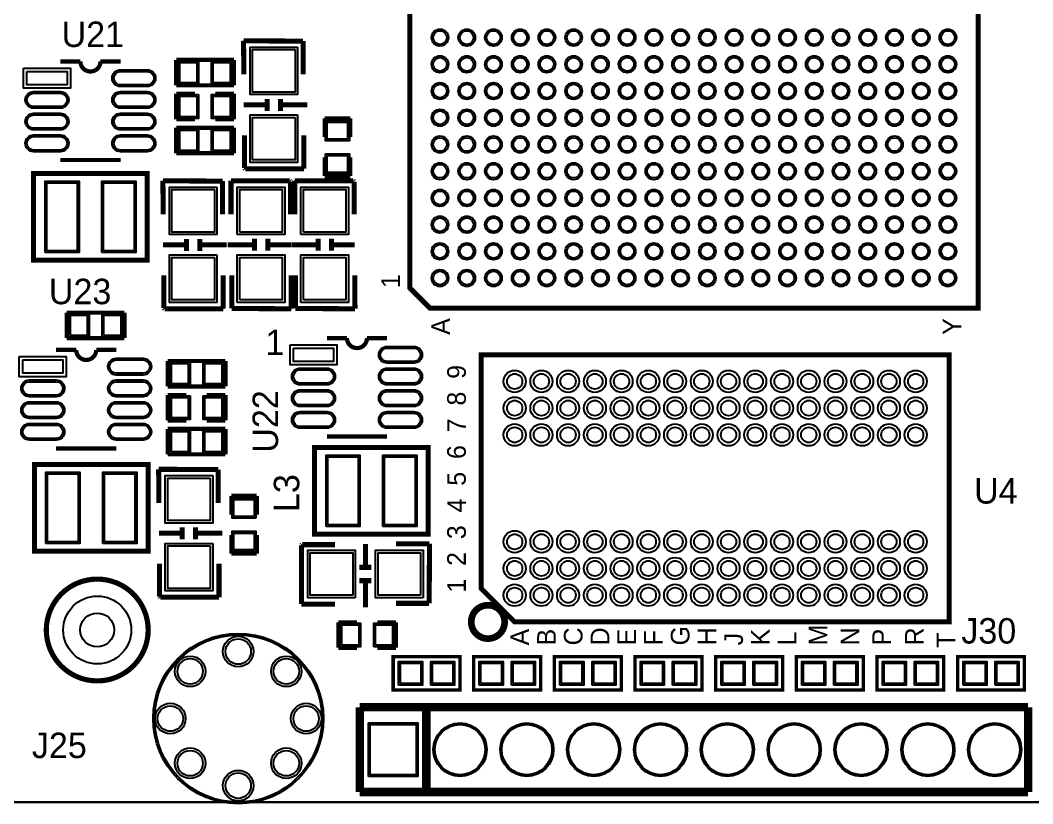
# Model space of a CAD drawing. Extents: x -2.2 to 93.5, y 0 to 50.
# Drawn here: x 17.18 to 47.48, y -0.05 to 23.41 of the extents above; entities that cross this region are included whole.
import ezdxf

# ---------------------------------------------------------------- set-up
doc = ezdxf.new("R2010")
doc.units = 0
for name, color, linetype in [('BG_OUTLINE', 5, 'CONTINUOUS'), ('BG_SILKSCREEN_TOP', 7, 'CONTINUOUS'), ('PG_SILKSCREEN_TOP', 7, 'CONTINUOUS'), ('PIN_SOLDERMASK_TOP', 12, 'CONTINUOUS'), ('PIN_TOP', 12, 'CONTINUOUS'), ('RD_SILKSCREEN_TOP', 7, 'CONTINUOUS')]:
    doc.layers.add(name, color=color, linetype=linetype)

msp = doc.modelspace()

# ---------------------------------------------------------------- linework, layer by layer
at = {"layer": 'BG_OUTLINE'}
msp.add_lwpolyline([(0, 47.4472), (0, 47.999396, -0.414214), (1.999996, 49.999392), (77.999844, 49.999392, -0.414214), (79.99984, 47.999396), (79.99984, 1.999996, -0.414214), (77.999844, 0), (1.999996, 0, -0.414214), (0, 1.999996)], format="xyb", dxfattribs=at)
msp.add_lwpolyline([(0, 47.4472), (2.538222, 47.4472), (2.538222, 46.9646), (2.538222, 46.9392), (2.843022, 46.9392), (2.843022, 44.5008), (2.538222, 44.5008), (2.538222, 43.9928), (2.512822, 43.9928), (0, 43.9928), (0, 1.999996, 0.414214), (1.999996, 0), (77.999844, 0, 0.414214), (79.99984, 1.999996), (79.99984, 47.999396, 0.414214), (77.999844, 49.999392), (1.999996, 49.999392, 0.414214), (0, 47.999396)], format="xyb", close=True, dxfattribs=at)
at = {"layer": 'PG_SILKSCREEN_TOP'}
for points, const_width in [([(45.83811, 14.787626), (45.83811, 31.787846), (28.83789, 31.787846), (28.83789, 15.387828), (29.438092, 14.787626), (45.83811, 14.787626)], 0.150114), ([(23.865078, 22.293834), (23.858982, 22.790658)], 0.1524), ([(23.858982, 22.790658), (25.643078, 22.780752)], 0.1524), ([(25.643078, 22.780752), (25.643078, 22.293834)], 0.1524), ([(18.978626, 22.172168), (18.378678, 22.172168)], 0.127), ([(23.5712, 22.220936), (21.844, 22.220936)], 0.127), ([(21.844, 22.220936), (21.844, 21.458936)], 0.127), ([(23.5712, 21.458936), (23.5712, 22.220936)], 0.127), ([(23.865078, 21.785834), (23.865078, 22.293834)], 0.1524), ([(25.643078, 22.293834), (25.643078, 21.785834)], 0.1524), ([(21.844, 21.458936), (23.5712, 21.458936)], 0.127), ([(22.4028, 21.204936), (21.844, 21.204936)], 0.127), ([(21.844, 21.204936), (21.844, 20.442936)], 0.127), ([(23.5712, 21.204936), (23.0124, 21.204936)], 0.127), ([(23.5712, 20.442936), (23.5712, 21.204936)], 0.127), ([(24.565102, 20.874736), (23.865078, 20.874736)], 0.1524), ([(24.565102, 20.690332), (24.565102, 21.048726)], 0.1524), ([(24.964898, 20.690332), (24.964898, 21.048726)], 0.1524), ([(25.764998, 20.874736), (24.964898, 20.874736)], 0.1524), ([(21.844, 20.442936), (22.4028, 20.442936)], 0.127), ([(23.0124, 20.442936), (23.5712, 20.442936)], 0.127), ([(26.289, 20.468336), (26.289, 19.909536)], 0.127), ([(27.051, 20.468336), (26.289, 20.468336)], 0.127), ([(27.051, 19.909536), (27.051, 20.468336)], 0.127), ([(21.844, 20.188936), (21.844, 19.426936)], 0.127), ([(23.5712, 20.188936), (21.844, 20.188936)], 0.127), ([(23.5712, 19.426936), (23.5712, 20.188936)], 0.127), ([(23.886922, 19.455638), (23.886922, 19.963638)], 0.1524), ([(25.664922, 19.963638), (25.664922, 19.455638)], 0.1524), ([(21.844, 19.426936), (23.5712, 19.426936)], 0.127), ([(23.886922, 18.980658), (23.886922, 19.455638)], 0.1524), ([(25.664922, 19.455638), (25.664922, 18.958814)], 0.1524), ([(18.378678, 19.221704), (20.178522, 19.221704)], 0.127), ([(26.289, 19.299936), (26.289, 18.741136)], 0.127), ([(27.051, 18.741136), (27.051, 19.299936)], 0.127), ([(17.578578, 16.221964), (20.978622, 16.221964), (20.978622, 18.821908), (17.578578, 18.821908), (17.578578, 16.221964)], 0.150114), ([(23.90902, 18.958814), (23.886922, 18.980658)], 0.1524), ([(23.90902, 18.958814), (23.886922, 18.980658)], 0.1524), ([(25.664922, 18.958814), (23.90902, 18.958814)], 0.1524), ([(26.289, 18.741136), (27.051, 18.741136)], 0.127), ([(21.452078, 18.102834), (21.445982, 18.599658)], 0.1524), ([(21.445982, 18.599658), (23.230078, 18.589752)], 0.1524), ([(23.230078, 18.589752), (23.230078, 18.102834)], 0.1524), ([(23.484078, 18.102834), (23.484078, 18.599658)], 0.1524), ([(23.484078, 18.599658), (25.23998, 18.599658)], 0.1524), ([(25.23998, 18.599658), (25.262078, 18.577814)], 0.1524), ([(25.23998, 18.599658), (25.262078, 18.577814)], 0.1524), ([(25.262078, 18.577814), (25.262078, 18.102834)], 0.1524), ([(25.389078, 18.102834), (25.389078, 18.599658)], 0.1524), ([(25.389078, 18.599658), (27.14498, 18.599658)], 0.1524), ([(27.14498, 18.599658), (27.167078, 18.577814)], 0.1524), ([(27.14498, 18.599658), (27.167078, 18.577814)], 0.1524), ([(27.167078, 18.577814), (27.167078, 18.102834)], 0.1524), ([(21.452078, 17.594834), (21.452078, 18.102834)], 0.1524), ([(23.230078, 18.102834), (23.230078, 17.594834)], 0.1524), ([(23.484078, 17.594834), (23.484078, 18.102834)], 0.1524), ([(25.262078, 18.102834), (25.262078, 17.594834)], 0.1524), ([(25.389078, 17.594834), (25.389078, 18.102834)], 0.1524), ([(27.167078, 18.102834), (27.167078, 17.594834)], 0.1524), ([(22.152102, 16.683736), (21.452078, 16.683736)], 0.1524), ([(22.152102, 16.499332), (22.152102, 16.857726)], 0.1524), ([(22.551898, 16.499332), (22.551898, 16.857726)], 0.1524), ([(23.351998, 16.683736), (22.551898, 16.683736)], 0.1524), ([(23.384002, 16.683736), (24.184102, 16.683736)], 0.1524), ([(24.184102, 16.86814), (24.184102, 16.509746)], 0.1524), ([(24.583898, 16.86814), (24.583898, 16.509746)], 0.1524), ([(24.583898, 16.683736), (25.283922, 16.683736)], 0.1524), ([(25.289002, 16.683736), (26.089102, 16.683736)], 0.1524), ([(26.089102, 16.86814), (26.089102, 16.509746)], 0.1524), ([(26.488898, 16.86814), (26.488898, 16.509746)], 0.1524), ([(26.488898, 16.683736), (27.188922, 16.683736)], 0.1524), ([(21.473922, 15.264638), (21.473922, 15.772638)], 0.1524), ([(23.251922, 15.772638), (23.251922, 15.264638)], 0.1524), ([(23.505922, 15.264638), (23.505922, 15.772638)], 0.1524), ([(25.283922, 15.772638), (25.283922, 15.264638)], 0.1524), ([(25.410922, 15.264638), (25.410922, 15.772638)], 0.1524), ([(27.188922, 15.772638), (27.188922, 15.264638)], 0.1524), ([(21.473922, 14.789658), (21.473922, 15.264638)], 0.1524), ([(23.251922, 15.264638), (23.251922, 14.767814)], 0.1524), ([(23.505922, 14.77772), (23.505922, 15.264638)], 0.1524), ([(25.283922, 15.264638), (25.290018, 14.767814)], 0.1524), ([(25.410922, 14.77772), (25.410922, 15.264638)], 0.1524), ([(27.188922, 15.264638), (27.195018, 14.767814)], 0.1524), ([(21.49602, 14.767814), (21.473922, 14.789658)], 0.1524), ([(21.49602, 14.767814), (21.473922, 14.789658)], 0.1524), ([(25.290018, 14.767814), (23.505922, 14.77772)], 0.1524), ([(27.195018, 14.767814), (25.410922, 14.77772)], 0.1524), ([(18.5674, 14.651736), (18.5674, 13.889736)], 0.127), ([(20.2946, 14.651736), (18.5674, 14.651736)], 0.127), ([(20.2946, 13.889736), (20.2946, 14.651736)], 0.127), ([(23.251922, 14.767814), (21.49602, 14.767814)], 0.1524), ([(18.5674, 13.889736), (20.2946, 13.889736)], 0.127), ([(26.954226, 13.891768), (26.354278, 13.891768)], 0.127), ([(18.851626, 13.536168), (18.251678, 13.536168)], 0.127), ([(44.972986, 5.393944), (31.973012, 5.393944), (30.973014, 6.393942), (30.973014, 13.393928), (44.972986, 13.393928), (44.972986, 5.393944)], 0.150114), ([(23.3172, 13.203936), (21.59, 13.203936)], 0.127), ([(21.59, 13.203936), (21.59, 12.441936)], 0.127), ([(23.3172, 12.441936), (23.3172, 13.203936)], 0.127), ([(21.59, 12.441936), (23.3172, 12.441936)], 0.127), ([(22.1488, 12.187936), (21.59, 12.187936)], 0.127), ([(21.59, 12.187936), (21.59, 11.425936)], 0.127), ([(23.3172, 12.187936), (22.7584, 12.187936)], 0.127), ([(23.3172, 11.425936), (23.3172, 12.187936)], 0.127), ([(21.59, 11.425936), (22.1488, 11.425936)], 0.127), ([(21.59, 11.171936), (21.59, 10.409936)], 0.127), ([(23.3172, 11.171936), (21.59, 11.171936)], 0.127), ([(22.7584, 11.425936), (23.3172, 11.425936)], 0.127), ([(23.3172, 10.409936), (23.3172, 11.171936)], 0.127), ([(26.354278, 10.941304), (28.154122, 10.941304)], 0.127), ([(18.251678, 10.585704), (20.051522, 10.585704)], 0.127), ([(25.985978, 8.017764), (29.386022, 8.017764), (29.386022, 10.617708), (25.985978, 10.617708), (25.985978, 8.017764)], 0.150114), ([(21.59, 10.409936), (23.3172, 10.409936)], 0.127), ([(17.603978, 7.509764), (21.004022, 7.509764), (21.004022, 10.109708), (17.603978, 10.109708), (17.603978, 7.509764)], 0.150114), ([(21.325078, 9.466834), (21.318982, 9.963658)], 0.1524), ([(21.318982, 9.963658), (23.103078, 9.953752)], 0.1524), ([(23.103078, 9.953752), (23.103078, 9.466834)], 0.1524), ([(21.325078, 8.958834), (21.325078, 9.466834)], 0.1524), ([(23.103078, 9.466834), (23.103078, 8.958834)], 0.1524), ([(23.495, 9.165336), (23.495, 8.606536)], 0.127), ([(24.257, 9.165336), (23.495, 9.165336)], 0.127), ([(24.257, 8.606536), (24.257, 9.165336)], 0.127), ([(22.025102, 7.863332), (22.025102, 8.221726)], 0.1524), ([(22.424898, 7.863332), (22.424898, 8.221726)], 0.1524), ([(22.025102, 8.047736), (21.325078, 8.047736)], 0.1524), ([(23.224998, 8.047736), (22.424898, 8.047736)], 0.1524), ([(23.495, 7.996936), (23.495, 7.438136)], 0.127), ([(24.257, 7.438136), (24.257, 7.996936)], 0.127), ([(25.592278, 7.684516), (25.614122, 7.706614)], 0.1524), ([(25.592278, 7.684516), (25.614122, 7.706614)], 0.1524), ([(25.592278, 5.928614), (25.592278, 7.684516)], 0.1524), ([(25.614122, 7.706614), (26.089102, 7.706614)], 0.1524), ([(26.089102, 7.706614), (26.597102, 7.706614)], 0.1524), ([(27.5082, 7.028434), (27.5082, 7.728458)], 0.1524), ([(28.419298, 7.728458), (28.927298, 7.728458)], 0.1524), ([(28.927298, 7.728458), (29.424122, 7.734554)], 0.1524), ([(29.424122, 7.734554), (29.414216, 5.950458)], 0.1524), ([(23.495, 7.438136), (24.257, 7.438136)], 0.127), ([(21.346922, 6.628638), (21.346922, 7.136638)], 0.1524), ([(23.124922, 7.136638), (23.124922, 6.628638)], 0.1524), ([(27.323796, 7.028434), (27.68219, 7.028434)], 0.1524), ([(21.346922, 6.153658), (21.346922, 6.628638)], 0.1524), ([(23.124922, 6.628638), (23.124922, 6.131814)], 0.1524), ([(27.323796, 6.628638), (27.68219, 6.628638)], 0.1524), ([(27.5082, 5.828538), (27.5082, 6.628638)], 0.1524), ([(21.36902, 6.131814), (21.346922, 6.153658)], 0.1524), ([(21.36902, 6.131814), (21.346922, 6.153658)], 0.1524), ([(23.124922, 6.131814), (21.36902, 6.131814)], 0.1524), ([(26.089102, 5.928614), (25.592278, 5.928614)], 0.1524), ([(26.597102, 5.928614), (26.089102, 5.928614)], 0.1524), ([(28.927298, 5.950458), (28.419298, 5.950458)], 0.1524), ([(29.414216, 5.950458), (28.927298, 5.950458)], 0.1524), ([(27.2542, 5.380736), (26.6954, 5.380736)], 0.127), ([(26.6954, 5.380736), (26.6954, 4.618736)], 0.127), ([(28.4226, 5.380736), (27.8638, 5.380736)], 0.127), ([(28.4226, 4.618736), (28.4226, 5.380736)], 0.127), ([(26.6954, 4.618736), (27.2542, 4.618736)], 0.127), ([(27.8638, 4.618736), (28.4226, 4.618736)], 0.127), ([(28.337002, 3.356864), (30.336998, 3.356864), (30.336998, 4.356608), (28.337002, 4.356608), (28.337002, 3.356864)], 0.100076), ([(30.749494, 3.356356), (32.74949, 3.356356), (32.74949, 4.3561), (30.749494, 4.3561), (30.749494, 3.356356)], 0.100076), ([(33.162494, 3.356356), (35.16249, 3.356356), (35.16249, 4.3561), (33.162494, 4.3561), (33.162494, 3.356356)], 0.100076), ([(35.575494, 3.356356), (37.57549, 3.356356), (37.57549, 4.3561), (35.575494, 4.3561), (35.575494, 3.356356)], 0.100076), ([(37.988494, 3.356356), (39.98849, 3.356356), (39.98849, 4.3561), (37.988494, 4.3561), (37.988494, 3.356356)], 0.100076), ([(40.401494, 3.356356), (42.40149, 3.356356), (42.40149, 4.3561), (40.401494, 4.3561), (40.401494, 3.356356)], 0.100076), ([(42.814748, 3.356356), (44.814236, 3.356356), (44.814236, 4.3561), (42.814748, 4.3561), (42.814748, 3.356356)], 0.100076), ([(45.227494, 3.356356), (47.22749, 3.356356), (47.22749, 4.3561), (45.227494, 4.3561), (45.227494, 3.356356)], 0.100076), ([(27.33802, 2.840736), (27.33802, 0.300736)], 0.254), ([(47.33798, 2.840736), (27.33802, 2.840736)], 0.254), ([(29.328872, 0.300736), (29.328872, 2.840736)], 0.254), ([(47.33798, 0.300736), (47.33798, 2.840736)], 0.254), ([(27.33802, 0.300736), (47.33798, 0.300736)], 0.254)]:
    msp.add_lwpolyline(points, dxfattribs=dict(at, const_width=const_width))
for points, const_width in [([(20.178522, 22.172168), (19.578574, 22.172168, -1), (18.978626, 22.172168)], 0.127), ([(28.154122, 13.891768), (27.554174, 13.891768, -1), (26.954226, 13.891768)], 0.127), ([(20.051522, 13.536168), (19.451574, 13.536168, -1), (18.851626, 13.536168)], 0.127), ([(21.0058, 5.152136, 1), (17.9578, 5.152136, 1), (21.0058, 5.152136)], 0.15494), ([(31.673038, 5.393944, 0.999984), (30.67304, 5.393944, 1.000016), (31.673038, 5.393944)], 0.199898)]:
    msp.add_lwpolyline(points, format="xyb", dxfattribs=dict(at, const_width=const_width))
at = {"layer": 'PIN_SOLDERMASK_TOP'}
for points in [[(25.4762, 22.601936), (25.4762, 21.179536), (24.0538, 21.179536), (24.0538, 22.601936)], [(22.512274, 22.195536), (22.512274, 21.484336), (21.902674, 21.484336), (21.902674, 22.195536)], [(23.512526, 22.195536), (23.512526, 21.484336), (22.902926, 21.484336), (22.902926, 22.195536)], [(17.27708, 21.973667), (18.680176, 21.973667), (18.680176, 21.370417), (17.27708, 21.370417)], [(22.512274, 21.179536), (22.512274, 20.468336), (21.902674, 20.468336), (21.902674, 21.179536)], [(23.512526, 21.179536), (23.512526, 20.468336), (22.902926, 20.468336), (22.902926, 21.179536)], [(25.4762, 20.569936), (25.4762, 19.147536), (24.0538, 19.147536), (24.0538, 20.569936)], [(26.3144, 20.409662), (27.0256, 20.409662), (27.0256, 19.800062), (26.3144, 19.800062)], [(21.902674, 19.452336), (21.902674, 20.163536), (22.512274, 20.163536), (22.512274, 19.452336)], [(22.902926, 19.452336), (22.902926, 20.163536), (23.512526, 20.163536), (23.512526, 19.452336)], [(26.3144, 19.40941), (27.0256, 19.40941), (27.0256, 18.79981), (26.3144, 18.79981)], [(17.920716, 16.455136), (17.920716, 18.588736), (18.936716, 18.588736), (18.936716, 16.455136)], [(19.620484, 16.455136), (19.620484, 18.588736), (20.636484, 18.588736), (20.636484, 16.455136)], [(23.0632, 18.410936), (23.0632, 16.988536), (21.6408, 16.988536), (21.6408, 18.410936)], [(23.6728, 16.988536), (23.6728, 18.410936), (25.0952, 18.410936), (25.0952, 16.988536)], [(25.5778, 16.988536), (25.5778, 18.410936), (27.0002, 18.410936), (27.0002, 16.988536)], [(23.0632, 16.378936), (23.0632, 14.956536), (21.6408, 14.956536), (21.6408, 16.378936)], [(23.6728, 14.956536), (23.6728, 16.378936), (25.0952, 16.378936), (25.0952, 14.956536)], [(25.5778, 14.956536), (25.5778, 16.378936), (27.0002, 16.378936), (27.0002, 14.956536)], [(18.626074, 13.915136), (18.626074, 14.626336), (19.235674, 14.626336), (19.235674, 13.915136)], [(19.626326, 13.915136), (19.626326, 14.626336), (20.235926, 14.626336), (20.235926, 13.915136)], [(25.25268, 13.693267), (26.655776, 13.693267), (26.655776, 13.090017), (25.25268, 13.090017)], [(17.15008, 13.337667), (18.553176, 13.337667), (18.553176, 12.734417), (17.15008, 12.734417)], [(22.258274, 13.178536), (22.258274, 12.467336), (21.648674, 12.467336), (21.648674, 13.178536)], [(23.258526, 13.178536), (23.258526, 12.467336), (22.648926, 12.467336), (22.648926, 13.178536)], [(22.258274, 12.162536), (22.258274, 11.451336), (21.648674, 11.451336), (21.648674, 12.162536)], [(23.258526, 12.162536), (23.258526, 11.451336), (22.648926, 11.451336), (22.648926, 12.162536)], [(21.648674, 10.435336), (21.648674, 11.146536), (22.258274, 11.146536), (22.258274, 10.435336)], [(22.648926, 10.435336), (22.648926, 11.146536), (23.258526, 11.146536), (23.258526, 10.435336)], [(26.328116, 8.250936), (26.328116, 10.384536), (27.344116, 10.384536), (27.344116, 8.250936)], [(28.027884, 8.250936), (28.027884, 10.384536), (29.043884, 10.384536), (29.043884, 8.250936)], [(17.946116, 7.742936), (17.946116, 9.876536), (18.962116, 9.876536), (18.962116, 7.742936)], [(19.645884, 7.742936), (19.645884, 9.876536), (20.661884, 9.876536), (20.661884, 7.742936)], [(22.9362, 9.774936), (22.9362, 8.352536), (21.5138, 8.352536), (21.5138, 9.774936)], [(24.2316, 8.497062), (23.5204, 8.497062), (23.5204, 9.106662), (24.2316, 9.106662)], [(24.2316, 7.49681), (23.5204, 7.49681), (23.5204, 8.10641), (24.2316, 8.10641)], [(22.9362, 7.742936), (22.9362, 6.320536), (21.5138, 6.320536), (21.5138, 7.742936)], [(27.2034, 6.117336), (25.781, 6.117336), (25.781, 7.539736), (27.2034, 7.539736)], [(29.2354, 6.117336), (27.813, 6.117336), (27.813, 7.539736), (29.2354, 7.539736)], [(26.754074, 4.644136), (26.754074, 5.355336), (27.363674, 5.355336), (27.363674, 4.644136)], [(27.754326, 4.644136), (27.754326, 5.355336), (28.363926, 5.355336), (28.363926, 4.644136)], [(28.50134, 3.501136), (28.50134, 4.212082), (29.212286, 4.212082), (29.212286, 3.501136)], [(29.46146, 3.501136), (29.46146, 4.212082), (30.172406, 4.212082), (30.172406, 3.501136)], [(30.913832, 3.500628), (30.913832, 4.211574), (31.624778, 4.211574), (31.624778, 3.500628)], [(31.873952, 3.500628), (31.873952, 4.211574), (32.584898, 4.211574), (32.584898, 3.500628)], [(33.326832, 3.500628), (33.326832, 4.211574), (34.037778, 4.211574), (34.037778, 3.500628)], [(34.286952, 3.500628), (34.286952, 4.211574), (34.997898, 4.211574), (34.997898, 3.500628)], [(35.739832, 3.500628), (35.739832, 4.211574), (36.450778, 4.211574), (36.450778, 3.500628)], [(36.699952, 3.500628), (36.699952, 4.211574), (37.410898, 4.211574), (37.410898, 3.500628)], [(38.152832, 3.500628), (38.152832, 4.211574), (38.863778, 4.211574), (38.863778, 3.500628)], [(39.112952, 3.500628), (39.112952, 4.211574), (39.823898, 4.211574), (39.823898, 3.500628)], [(40.565832, 3.500628), (40.565832, 4.211574), (41.276778, 4.211574), (41.276778, 3.500628)], [(41.525952, 3.500628), (41.525952, 4.211574), (42.236898, 4.211574), (42.236898, 3.500628)], [(42.978832, 3.500628), (42.978832, 4.211574), (43.689778, 4.211574), (43.689778, 3.500628)], [(43.938952, 3.500628), (43.938952, 4.211574), (44.649898, 4.211574), (44.649898, 3.500628)], [(45.391832, 3.500628), (45.391832, 4.211574), (46.102778, 4.211574), (46.102778, 3.500628)], [(46.351952, 3.500628), (46.351952, 4.211574), (47.062898, 4.211574), (47.062898, 3.500628)], [(27.600656, 0.770636), (27.600656, 2.370582), (29.07538, 2.370582), (29.07538, 0.770636)]]:
    msp.add_lwpolyline(points, close=True, dxfattribs=at)
for points in [[(20.978495, 21.421217), (20.178649, 21.421217, -1), (20.178649, 21.922867), (20.978495, 21.922867, -1)], [(18.378551, 20.771231), (17.578705, 20.771231, -1), (17.578705, 21.272881), (18.378551, 21.272881, -1)], [(20.978495, 20.771231), (20.178649, 20.771231, -1), (20.178649, 21.272881), (20.978495, 21.272881, -1)], [(18.378551, 20.120991), (17.578705, 20.120991, -1), (17.578705, 20.622641), (18.378551, 20.622641, -1)], [(20.978495, 20.120991), (20.178649, 20.120991, -1), (20.178649, 20.622641), (20.978495, 20.622641, -1)], [(18.378551, 19.471005), (17.578705, 19.471005, -1), (17.578705, 19.972655), (18.378551, 19.972655, -1)], [(20.978495, 19.471005), (20.178649, 19.471005, -1), (20.178649, 19.972655), (20.978495, 19.972655, -1)], [(28.954095, 13.140817), (28.154249, 13.140817, -1), (28.154249, 13.642467), (28.954095, 13.642467, -1)], [(20.851495, 12.785217), (20.051649, 12.785217, -1), (20.051649, 13.286867), (20.851495, 13.286867, -1)], [(26.354151, 12.490831), (25.554305, 12.490831, -1), (25.554305, 12.992481), (26.354151, 12.992481, -1)], [(28.954095, 12.490831), (28.154249, 12.490831, -1), (28.154249, 12.992481), (28.954095, 12.992481, -1)], [(18.251551, 12.135231), (17.451705, 12.135231, -1), (17.451705, 12.636881), (18.251551, 12.636881, -1)], [(20.851495, 12.135231), (20.051649, 12.135231, -1), (20.051649, 12.636881), (20.851495, 12.636881, -1)], [(26.354151, 11.840591), (25.554305, 11.840591, -1), (25.554305, 12.342241), (26.354151, 12.342241, -1)], [(28.954095, 11.840591), (28.154249, 11.840591, -1), (28.154249, 12.342241), (28.954095, 12.342241, -1)], [(18.251551, 11.484991), (17.451705, 11.484991, -1), (17.451705, 11.986641), (18.251551, 11.986641, -1)], [(20.851495, 11.484991), (20.051649, 11.484991, -1), (20.051649, 11.986641), (20.851495, 11.986641, -1)], [(26.354151, 11.190605), (25.554305, 11.190605, -1), (25.554305, 11.692255), (26.354151, 11.692255, -1)], [(28.954095, 11.190605), (28.154249, 11.190605, -1), (28.154249, 11.692255), (28.954095, 11.692255, -1)], [(18.251551, 10.835005), (17.451705, 10.835005, -1), (17.451705, 11.336655), (18.251551, 11.336655, -1)], [(20.851495, 10.835005), (20.051649, 10.835005, -1), (20.051649, 11.336655), (20.851495, 11.336655, -1)]]:
    msp.add_lwpolyline(points, format="xyb", close=True, dxfattribs=at)
for centre, radius in [((29.738066, 22.887686), 0.254), ((30.537912, 22.887686), 0.254), ((31.338012, 22.887686), 0.254), ((32.138112, 22.887686), 0.254), ((32.937958, 22.887686), 0.254), ((33.738058, 22.887686), 0.254), ((34.537904, 22.887686), 0.254), ((35.338004, 22.887686), 0.254), ((36.138104, 22.887686), 0.254), ((36.93795, 22.887686), 0.254), ((37.73805, 22.887686), 0.254), ((38.537896, 22.887686), 0.254), ((39.337996, 22.887686), 0.254), ((40.138096, 22.887686), 0.254), ((40.937942, 22.887686), 0.254), ((41.738042, 22.887686), 0.254), ((42.537888, 22.887686), 0.254), ((43.337988, 22.887686), 0.254), ((44.138088, 22.887686), 0.254), ((44.937934, 22.887686), 0.254), ((29.738066, 22.08784), 0.254), ((30.537912, 22.08784), 0.254), ((31.338012, 22.08784), 0.254), ((32.138112, 22.08784), 0.254), ((32.937958, 22.08784), 0.254), ((33.738058, 22.08784), 0.254), ((34.537904, 22.08784), 0.254), ((35.338004, 22.08784), 0.254), ((36.138104, 22.08784), 0.254), ((36.93795, 22.08784), 0.254), ((37.73805, 22.08784), 0.254), ((38.537896, 22.08784), 0.254), ((39.337996, 22.08784), 0.254), ((40.138096, 22.08784), 0.254), ((40.937942, 22.08784), 0.254), ((41.738042, 22.08784), 0.254), ((42.537888, 22.08784), 0.254), ((43.337988, 22.08784), 0.254), ((44.138088, 22.08784), 0.254), ((44.937934, 22.08784), 0.254), ((29.738066, 21.28774), 0.254), ((30.537912, 21.28774), 0.254), ((31.338012, 21.28774), 0.254), ((32.138112, 21.28774), 0.254), ((32.937958, 21.28774), 0.254), ((33.738058, 21.28774), 0.254), ((34.537904, 21.28774), 0.254), ((35.338004, 21.28774), 0.254), ((36.138104, 21.28774), 0.254), ((36.93795, 21.28774), 0.254), ((37.73805, 21.28774), 0.254), ((38.537896, 21.28774), 0.254), ((39.337996, 21.28774), 0.254), ((40.138096, 21.28774), 0.254), ((40.937942, 21.28774), 0.254), ((41.738042, 21.28774), 0.254), ((42.537888, 21.28774), 0.254), ((43.337988, 21.28774), 0.254), ((44.138088, 21.28774), 0.254), ((44.937934, 21.28774), 0.254), ((29.738066, 20.48764), 0.254), ((30.537912, 20.48764), 0.254), ((31.338012, 20.48764), 0.254), ((32.138112, 20.48764), 0.254), ((32.937958, 20.48764), 0.254), ((33.738058, 20.48764), 0.254), ((34.537904, 20.48764), 0.254), ((35.338004, 20.48764), 0.254), ((36.138104, 20.48764), 0.254), ((36.93795, 20.48764), 0.254), ((37.73805, 20.48764), 0.254), ((38.537896, 20.48764), 0.254), ((39.337996, 20.48764), 0.254), ((40.138096, 20.48764), 0.254), ((40.937942, 20.48764), 0.254), ((41.738042, 20.48764), 0.254), ((42.537888, 20.48764), 0.254), ((43.337988, 20.48764), 0.254), ((44.138088, 20.48764), 0.254), ((44.937934, 20.48764), 0.254), ((29.738066, 19.687794), 0.254), ((30.537912, 19.687794), 0.254), ((31.338012, 19.687794), 0.254), ((32.138112, 19.687794), 0.254), ((32.937958, 19.687794), 0.254), ((33.738058, 19.687794), 0.254), ((34.537904, 19.687794), 0.254), ((35.338004, 19.687794), 0.254), ((36.138104, 19.687794), 0.254), ((36.93795, 19.687794), 0.254), ((37.73805, 19.687794), 0.254), ((38.537896, 19.687794), 0.254), ((39.337996, 19.687794), 0.254), ((40.138096, 19.687794), 0.254), ((40.937942, 19.687794), 0.254), ((41.738042, 19.687794), 0.254), ((42.537888, 19.687794), 0.254), ((43.337988, 19.687794), 0.254), ((44.138088, 19.687794), 0.254), ((44.937934, 19.687794), 0.254), ((29.738066, 18.887694), 0.254), ((30.537912, 18.887694), 0.254), ((31.338012, 18.887694), 0.254), ((32.138112, 18.887694), 0.254), ((32.937958, 18.887694), 0.254), ((33.738058, 18.887694), 0.254), ((34.537904, 18.887694), 0.254), ((35.338004, 18.887694), 0.254), ((36.138104, 18.887694), 0.254), ((36.93795, 18.887694), 0.254), ((37.73805, 18.887694), 0.254), ((38.537896, 18.887694), 0.254), ((39.337996, 18.887694), 0.254), ((40.138096, 18.887694), 0.254), ((40.937942, 18.887694), 0.254), ((41.738042, 18.887694), 0.254), ((42.537888, 18.887694), 0.254), ((43.337988, 18.887694), 0.254), ((44.138088, 18.887694), 0.254), ((44.937934, 18.887694), 0.254), ((29.738066, 18.087848), 0.254), ((30.537912, 18.087848), 0.254), ((31.338012, 18.087848), 0.254), ((32.138112, 18.087848), 0.254), ((32.937958, 18.087848), 0.254), ((33.738058, 18.087848), 0.254), ((34.537904, 18.087848), 0.254), ((35.338004, 18.087848), 0.254), ((36.138104, 18.087848), 0.254), ((36.93795, 18.087848), 0.254), ((37.73805, 18.087848), 0.254), ((38.537896, 18.087848), 0.254), ((39.337996, 18.087848), 0.254), ((40.138096, 18.087848), 0.254), ((40.937942, 18.087848), 0.254), ((41.738042, 18.087848), 0.254), ((42.537888, 18.087848), 0.254), ((43.337988, 18.087848), 0.254), ((44.138088, 18.087848), 0.254), ((44.937934, 18.087848), 0.254), ((29.738066, 17.287748), 0.254), ((30.537912, 17.287748), 0.254), ((31.338012, 17.287748), 0.254), ((32.138112, 17.287748), 0.254), ((32.937958, 17.287748), 0.254), ((33.738058, 17.287748), 0.254), ((34.537904, 17.287748), 0.254), ((35.338004, 17.287748), 0.254), ((36.138104, 17.287748), 0.254), ((36.93795, 17.287748), 0.254), ((37.73805, 17.287748), 0.254), ((38.537896, 17.287748), 0.254), ((39.337996, 17.287748), 0.254), ((40.138096, 17.287748), 0.254), ((40.937942, 17.287748), 0.254), ((41.738042, 17.287748), 0.254), ((42.537888, 17.287748), 0.254), ((43.337988, 17.287748), 0.254), ((44.138088, 17.287748), 0.254), ((44.937934, 17.287748), 0.254), ((29.738066, 16.487648), 0.254), ((30.537912, 16.487648), 0.254), ((31.338012, 16.487648), 0.254), ((32.138112, 16.487648), 0.254), ((32.937958, 16.487648), 0.254), ((33.738058, 16.487648), 0.254), ((34.537904, 16.487648), 0.254), ((35.338004, 16.487648), 0.254), ((36.138104, 16.487648), 0.254), ((36.93795, 16.487648), 0.254), ((37.73805, 16.487648), 0.254), ((38.537896, 16.487648), 0.254), ((39.337996, 16.487648), 0.254), ((40.138096, 16.487648), 0.254), ((40.937942, 16.487648), 0.254), ((41.738042, 16.487648), 0.254), ((42.537888, 16.487648), 0.254), ((43.337988, 16.487648), 0.254), ((44.138088, 16.487648), 0.254), ((44.937934, 16.487648), 0.254), ((29.738066, 15.687802), 0.254), ((30.537912, 15.687802), 0.254), ((31.338012, 15.687802), 0.254), ((32.138112, 15.687802), 0.254), ((32.937958, 15.687802), 0.254), ((33.738058, 15.687802), 0.254), ((34.537904, 15.687802), 0.254), ((35.338004, 15.687802), 0.254), ((36.138104, 15.687802), 0.254), ((36.93795, 15.687802), 0.254), ((37.73805, 15.687802), 0.254), ((38.537896, 15.687802), 0.254), ((39.337996, 15.687802), 0.254), ((40.138096, 15.687802), 0.254), ((40.937942, 15.687802), 0.254), ((41.738042, 15.687802), 0.254), ((42.537888, 15.687802), 0.254), ((43.337988, 15.687802), 0.254), ((44.138088, 15.687802), 0.254), ((44.937934, 15.687802), 0.254), ((31.973012, 12.593828), 0.3302), ((32.773112, 12.593828), 0.3302), ((33.572958, 12.593828), 0.3302), ((34.373058, 12.593828), 0.3302), ((35.172904, 12.593828), 0.3302), ((35.973004, 12.593828), 0.3302), ((36.773104, 12.593828), 0.3302), ((37.57295, 12.593828), 0.3302), ((38.37305, 12.593828), 0.3302), ((39.172896, 12.593828), 0.3302), ((39.972996, 12.593828), 0.3302), ((40.773096, 12.593828), 0.3302), ((41.572942, 12.593828), 0.3302), ((42.373042, 12.593828), 0.3302), ((43.172888, 12.593828), 0.3302), ((43.972988, 12.593828), 0.3302), ((31.973012, 11.793982), 0.3302), ((32.773112, 11.793982), 0.3302), ((33.572958, 11.793982), 0.3302), ((34.373058, 11.793982), 0.3302), ((35.172904, 11.793982), 0.3302), ((35.973004, 11.793982), 0.3302), ((36.773104, 11.793982), 0.3302), ((37.57295, 11.793982), 0.3302), ((38.37305, 11.793982), 0.3302), ((39.172896, 11.793982), 0.3302), ((39.972996, 11.793982), 0.3302), ((40.773096, 11.793982), 0.3302), ((41.572942, 11.793982), 0.3302), ((42.373042, 11.793982), 0.3302), ((43.172888, 11.793982), 0.3302), ((43.972988, 11.793982), 0.3302), ((31.973012, 10.993882), 0.3302), ((32.773112, 10.993882), 0.3302), ((33.572958, 10.993882), 0.3302), ((34.373058, 10.993882), 0.3302), ((35.172904, 10.993882), 0.3302), ((35.973004, 10.993882), 0.3302), ((36.773104, 10.993882), 0.3302), ((37.57295, 10.993882), 0.3302), ((38.37305, 10.993882), 0.3302), ((39.172896, 10.993882), 0.3302), ((39.972996, 10.993882), 0.3302), ((40.773096, 10.993882), 0.3302), ((41.572942, 10.993882), 0.3302), ((42.373042, 10.993882), 0.3302), ((43.172888, 10.993882), 0.3302), ((43.972988, 10.993882), 0.3302), ((31.973012, 7.79399), 0.3302), ((32.773112, 7.79399), 0.3302), ((33.572958, 7.79399), 0.3302), ((34.373058, 7.79399), 0.3302), ((35.172904, 7.79399), 0.3302), ((35.973004, 7.79399), 0.3302), ((36.773104, 7.79399), 0.3302), ((37.57295, 7.79399), 0.3302), ((38.37305, 7.79399), 0.3302), ((39.172896, 7.79399), 0.3302), ((39.972996, 7.79399), 0.3302), ((40.773096, 7.79399), 0.3302), ((41.572942, 7.79399), 0.3302), ((42.373042, 7.79399), 0.3302), ((43.172888, 7.79399), 0.3302), ((43.972988, 7.79399), 0.3302), ((31.973012, 6.99389), 0.3302), ((32.773112, 6.99389), 0.3302), ((33.572958, 6.99389), 0.3302), ((34.373058, 6.99389), 0.3302), ((35.172904, 6.99389), 0.3302), ((35.973004, 6.99389), 0.3302), ((36.773104, 6.99389), 0.3302), ((37.57295, 6.99389), 0.3302), ((38.37305, 6.99389), 0.3302), ((39.172896, 6.99389), 0.3302), ((39.972996, 6.99389), 0.3302), ((40.773096, 6.99389), 0.3302), ((41.572942, 6.99389), 0.3302), ((42.373042, 6.99389), 0.3302), ((43.172888, 6.99389), 0.3302), ((43.972988, 6.99389), 0.3302), ((31.973012, 6.194044), 0.3302), ((32.773112, 6.194044), 0.3302), ((33.572958, 6.194044), 0.3302), ((34.373058, 6.194044), 0.3302), ((35.172904, 6.194044), 0.3302), ((35.973004, 6.194044), 0.3302), ((36.773104, 6.194044), 0.3302), ((37.57295, 6.194044), 0.3302), ((38.37305, 6.194044), 0.3302), ((39.172896, 6.194044), 0.3302), ((39.972996, 6.194044), 0.3302), ((40.773096, 6.194044), 0.3302), ((41.572942, 6.194044), 0.3302), ((42.373042, 6.194044), 0.3302), ((43.172888, 6.194044), 0.3302), ((43.972988, 6.194044), 0.3302), ((19.4818, 5.152136), 1.016), ((23.700994, 2.500122), 2.550033), ((23.700994, 4.506722), 0.4572), ((22.262338, 3.913378), 0.4572), ((25.13965, 3.913378), 0.4572), ((21.668994, 2.500122), 0.4572), ((25.732994, 2.500122), 0.4572), ((30.338014, 1.570736), 0.799973), ((32.33801, 1.570736), 0.799973), ((34.338006, 1.570736), 0.799973), ((36.338002, 1.570736), 0.799973), ((38.337998, 1.570736), 0.799973), ((40.337994, 1.570736), 0.799973), ((42.33799, 1.570736), 0.799973), ((44.337986, 1.570736), 0.799973), ((46.337982, 1.570736), 0.799973), ((22.262338, 1.163066), 0.4572), ((25.13965, 1.163066), 0.4572), ((23.700994, 0.493522), 0.4572)]:
    msp.add_circle(centre, radius, dxfattribs=at)
at = {"layer": 'PIN_TOP'}
for points in [[(25.4, 22.525736), (25.4, 21.255736), (24.13, 21.255736), (24.13, 22.525736)], [(22.461474, 22.144736), (22.461474, 21.535136), (21.953474, 21.535136), (21.953474, 22.144736)], [(23.461726, 22.144736), (23.461726, 21.535136), (22.953726, 21.535136), (22.953726, 22.144736)], [(17.37868, 21.872067), (18.578576, 21.872067), (18.578576, 21.472017), (17.37868, 21.472017)], [(22.461474, 21.128736), (22.461474, 20.519136), (21.953474, 20.519136), (21.953474, 21.128736)], [(23.461726, 21.128736), (23.461726, 20.519136), (22.953726, 20.519136), (22.953726, 21.128736)], [(25.4, 20.493736), (25.4, 19.223736), (24.13, 19.223736), (24.13, 20.493736)], [(26.3652, 20.358862), (26.9748, 20.358862), (26.9748, 19.850862), (26.3652, 19.850862)], [(21.953474, 19.503136), (21.953474, 20.112736), (22.461474, 20.112736), (22.461474, 19.503136)], [(22.953726, 19.503136), (22.953726, 20.112736), (23.461726, 20.112736), (23.461726, 19.503136)], [(26.3652, 19.35861), (26.9748, 19.35861), (26.9748, 18.85061), (26.3652, 18.85061)], [(17.971516, 16.505936), (17.971516, 18.537936), (18.885916, 18.537936), (18.885916, 16.505936)], [(19.671284, 16.505936), (19.671284, 18.537936), (20.585684, 18.537936), (20.585684, 16.505936)], [(22.987, 18.334736), (22.987, 17.064736), (21.717, 17.064736), (21.717, 18.334736)], [(23.749, 17.064736), (23.749, 18.334736), (25.019, 18.334736), (25.019, 17.064736)], [(25.654, 17.064736), (25.654, 18.334736), (26.924, 18.334736), (26.924, 17.064736)], [(22.987, 16.302736), (22.987, 15.032736), (21.717, 15.032736), (21.717, 16.302736)], [(23.749, 15.032736), (23.749, 16.302736), (25.019, 16.302736), (25.019, 15.032736)], [(25.654, 15.032736), (25.654, 16.302736), (26.924, 16.302736), (26.924, 15.032736)], [(18.676874, 13.965936), (18.676874, 14.575536), (19.184874, 14.575536), (19.184874, 13.965936)], [(19.677126, 13.965936), (19.677126, 14.575536), (20.185126, 14.575536), (20.185126, 13.965936)], [(25.35428, 13.591667), (26.554176, 13.591667), (26.554176, 13.191617), (25.35428, 13.191617)], [(17.25168, 13.236067), (18.451576, 13.236067), (18.451576, 12.836017), (17.25168, 12.836017)], [(22.207474, 13.127736), (22.207474, 12.518136), (21.699474, 12.518136), (21.699474, 13.127736)], [(23.207726, 13.127736), (23.207726, 12.518136), (22.699726, 12.518136), (22.699726, 13.127736)], [(22.207474, 12.111736), (22.207474, 11.502136), (21.699474, 11.502136), (21.699474, 12.111736)], [(23.207726, 12.111736), (23.207726, 11.502136), (22.699726, 11.502136), (22.699726, 12.111736)], [(21.699474, 10.486136), (21.699474, 11.095736), (22.207474, 11.095736), (22.207474, 10.486136)], [(22.699726, 10.486136), (22.699726, 11.095736), (23.207726, 11.095736), (23.207726, 10.486136)], [(26.378916, 8.301736), (26.378916, 10.333736), (27.293316, 10.333736), (27.293316, 8.301736)], [(28.078684, 8.301736), (28.078684, 10.333736), (28.993084, 10.333736), (28.993084, 8.301736)], [(17.996916, 7.793736), (17.996916, 9.825736), (18.911316, 9.825736), (18.911316, 7.793736)], [(19.696684, 7.793736), (19.696684, 9.825736), (20.611084, 9.825736), (20.611084, 7.793736)], [(22.86, 9.698736), (22.86, 8.428736), (21.59, 8.428736), (21.59, 9.698736)], [(24.1808, 8.547862), (23.5712, 8.547862), (23.5712, 9.055862), (24.1808, 9.055862)], [(24.1808, 7.54761), (23.5712, 7.54761), (23.5712, 8.05561), (24.1808, 8.05561)], [(22.86, 7.666736), (22.86, 6.396736), (21.59, 6.396736), (21.59, 7.666736)], [(27.1272, 6.193536), (25.8572, 6.193536), (25.8572, 7.463536), (27.1272, 7.463536)], [(29.1592, 6.193536), (27.8892, 6.193536), (27.8892, 7.463536), (29.1592, 7.463536)], [(26.804874, 4.694936), (26.804874, 5.304536), (27.312874, 5.304536), (27.312874, 4.694936)], [(27.805126, 4.694936), (27.805126, 5.304536), (28.313126, 5.304536), (28.313126, 4.694936)], [(28.551886, 3.551682), (28.551886, 4.16179), (29.161994, 4.16179), (29.161994, 3.551682)], [(29.512006, 3.551682), (29.512006, 4.16179), (30.122114, 4.16179), (30.122114, 3.551682)], [(30.964378, 3.551174), (30.964378, 4.161282), (31.574486, 4.161282), (31.574486, 3.551174)], [(31.924498, 3.551174), (31.924498, 4.161282), (32.534606, 4.161282), (32.534606, 3.551174)], [(33.377378, 3.551174), (33.377378, 4.161282), (33.987486, 4.161282), (33.987486, 3.551174)], [(34.337498, 3.551174), (34.337498, 4.161282), (34.947606, 4.161282), (34.947606, 3.551174)], [(35.790378, 3.551174), (35.790378, 4.161282), (36.400486, 4.161282), (36.400486, 3.551174)], [(36.750498, 3.551174), (36.750498, 4.161282), (37.360606, 4.161282), (37.360606, 3.551174)], [(38.203378, 3.551174), (38.203378, 4.161282), (38.813486, 4.161282), (38.813486, 3.551174)], [(39.163498, 3.551174), (39.163498, 4.161282), (39.773606, 4.161282), (39.773606, 3.551174)], [(40.616378, 3.551174), (40.616378, 4.161282), (41.226486, 4.161282), (41.226486, 3.551174)], [(41.576498, 3.551174), (41.576498, 4.161282), (42.186606, 4.161282), (42.186606, 3.551174)], [(43.029378, 3.551174), (43.029378, 4.161282), (43.639486, 4.161282), (43.639486, 3.551174)], [(43.989498, 3.551174), (43.989498, 4.161282), (44.599606, 4.161282), (44.599606, 3.551174)], [(45.442378, 3.551174), (45.442378, 4.161282), (46.052486, 4.161282), (46.052486, 3.551174)], [(46.402498, 3.551174), (46.402498, 4.161282), (47.012606, 4.161282), (47.012606, 3.551174)], [(27.65044, 0.820674), (27.65044, 2.320798), (29.025342, 2.320798), (29.025342, 0.820674)]]:
    msp.add_lwpolyline(points, close=True, dxfattribs=at)
for points in [[(20.978495, 21.472017), (20.178649, 21.472017, -1), (20.178649, 21.872067), (20.978495, 21.872067, -1)], [(18.378551, 20.822031), (17.578705, 20.822031, -1), (17.578705, 21.222081), (18.378551, 21.222081, -1)], [(20.978495, 20.822031), (20.178649, 20.822031, -1), (20.178649, 21.222081), (20.978495, 21.222081, -1)], [(18.378551, 20.171791), (17.578705, 20.171791, -1), (17.578705, 20.571841), (18.378551, 20.571841, -1)], [(20.978495, 20.171791), (20.178649, 20.171791, -1), (20.178649, 20.571841), (20.978495, 20.571841, -1)], [(18.378551, 19.521805), (17.578705, 19.521805, -1), (17.578705, 19.921855), (18.378551, 19.921855, -1)], [(20.978495, 19.521805), (20.178649, 19.521805, -1), (20.178649, 19.921855), (20.978495, 19.921855, -1)], [(28.954095, 13.191617), (28.154249, 13.191617, -1), (28.154249, 13.591667), (28.954095, 13.591667, -1)], [(20.851495, 12.836017), (20.051649, 12.836017, -1), (20.051649, 13.236067), (20.851495, 13.236067, -1)], [(26.354151, 12.541631), (25.554305, 12.541631, -1), (25.554305, 12.941681), (26.354151, 12.941681, -1)], [(28.954095, 12.541631), (28.154249, 12.541631, -1), (28.154249, 12.941681), (28.954095, 12.941681, -1)], [(18.251551, 12.186031), (17.451705, 12.186031, -1), (17.451705, 12.586081), (18.251551, 12.586081, -1)], [(20.851495, 12.186031), (20.051649, 12.186031, -1), (20.051649, 12.586081), (20.851495, 12.586081, -1)], [(26.354151, 11.891391), (25.554305, 11.891391, -1), (25.554305, 12.291441), (26.354151, 12.291441, -1)], [(28.954095, 11.891391), (28.154249, 11.891391, -1), (28.154249, 12.291441), (28.954095, 12.291441, -1)], [(18.251551, 11.535791), (17.451705, 11.535791, -1), (17.451705, 11.935841), (18.251551, 11.935841, -1)], [(20.851495, 11.535791), (20.051649, 11.535791, -1), (20.051649, 11.935841), (20.851495, 11.935841, -1)], [(26.354151, 11.241405), (25.554305, 11.241405, -1), (25.554305, 11.641455), (26.354151, 11.641455, -1)], [(28.954095, 11.241405), (28.154249, 11.241405, -1), (28.154249, 11.641455), (28.954095, 11.641455, -1)], [(18.251551, 10.885805), (17.451705, 10.885805, -1), (17.451705, 11.285855), (18.251551, 11.285855, -1)], [(20.851495, 10.885805), (20.051649, 10.885805, -1), (20.051649, 11.285855), (20.851495, 11.285855, -1)]]:
    msp.add_lwpolyline(points, format="xyb", close=True, dxfattribs=at)
for centre, radius in [((29.738066, 22.887686), 0.2032), ((30.537912, 22.887686), 0.2032), ((31.338012, 22.887686), 0.2032), ((32.138112, 22.887686), 0.2032), ((32.937958, 22.887686), 0.2032), ((33.738058, 22.887686), 0.2032), ((34.537904, 22.887686), 0.2032), ((35.338004, 22.887686), 0.2032), ((36.138104, 22.887686), 0.2032), ((36.93795, 22.887686), 0.2032), ((37.73805, 22.887686), 0.2032), ((38.537896, 22.887686), 0.2032), ((39.337996, 22.887686), 0.2032), ((40.138096, 22.887686), 0.2032), ((40.937942, 22.887686), 0.2032), ((41.738042, 22.887686), 0.2032), ((42.537888, 22.887686), 0.2032), ((43.337988, 22.887686), 0.2032), ((44.138088, 22.887686), 0.2032), ((44.937934, 22.887686), 0.2032), ((29.738066, 22.08784), 0.2032), ((30.537912, 22.08784), 0.2032), ((31.338012, 22.08784), 0.2032), ((32.138112, 22.08784), 0.2032), ((32.937958, 22.08784), 0.2032), ((33.738058, 22.08784), 0.2032), ((34.537904, 22.08784), 0.2032), ((35.338004, 22.08784), 0.2032), ((36.138104, 22.08784), 0.2032), ((36.93795, 22.08784), 0.2032), ((37.73805, 22.08784), 0.2032), ((38.537896, 22.08784), 0.2032), ((39.337996, 22.08784), 0.2032), ((40.138096, 22.08784), 0.2032), ((40.937942, 22.08784), 0.2032), ((41.738042, 22.08784), 0.2032), ((42.537888, 22.08784), 0.2032), ((43.337988, 22.08784), 0.2032), ((44.138088, 22.08784), 0.2032), ((44.937934, 22.08784), 0.2032), ((29.738066, 21.28774), 0.2032), ((30.537912, 21.28774), 0.2032), ((31.338012, 21.28774), 0.2032), ((32.138112, 21.28774), 0.2032), ((32.937958, 21.28774), 0.2032), ((33.738058, 21.28774), 0.2032), ((34.537904, 21.28774), 0.2032), ((35.338004, 21.28774), 0.2032), ((36.138104, 21.28774), 0.2032), ((36.93795, 21.28774), 0.2032), ((37.73805, 21.28774), 0.2032), ((38.537896, 21.28774), 0.2032), ((39.337996, 21.28774), 0.2032), ((40.138096, 21.28774), 0.2032), ((40.937942, 21.28774), 0.2032), ((41.738042, 21.28774), 0.2032), ((42.537888, 21.28774), 0.2032), ((43.337988, 21.28774), 0.2032), ((44.138088, 21.28774), 0.2032), ((44.937934, 21.28774), 0.2032), ((29.738066, 20.48764), 0.2032), ((30.537912, 20.48764), 0.2032), ((31.338012, 20.48764), 0.2032), ((32.138112, 20.48764), 0.2032), ((32.937958, 20.48764), 0.2032), ((33.738058, 20.48764), 0.2032), ((34.537904, 20.48764), 0.2032), ((35.338004, 20.48764), 0.2032), ((36.138104, 20.48764), 0.2032), ((36.93795, 20.48764), 0.2032), ((37.73805, 20.48764), 0.2032), ((38.537896, 20.48764), 0.2032), ((39.337996, 20.48764), 0.2032), ((40.138096, 20.48764), 0.2032), ((40.937942, 20.48764), 0.2032), ((41.738042, 20.48764), 0.2032), ((42.537888, 20.48764), 0.2032), ((43.337988, 20.48764), 0.2032), ((44.138088, 20.48764), 0.2032), ((44.937934, 20.48764), 0.2032), ((29.738066, 19.687794), 0.2032), ((30.537912, 19.687794), 0.2032), ((31.338012, 19.687794), 0.2032), ((32.138112, 19.687794), 0.2032), ((32.937958, 19.687794), 0.2032), ((33.738058, 19.687794), 0.2032), ((34.537904, 19.687794), 0.2032), ((35.338004, 19.687794), 0.2032), ((36.138104, 19.687794), 0.2032), ((36.93795, 19.687794), 0.2032), ((37.73805, 19.687794), 0.2032), ((38.537896, 19.687794), 0.2032), ((39.337996, 19.687794), 0.2032), ((40.138096, 19.687794), 0.2032), ((40.937942, 19.687794), 0.2032), ((41.738042, 19.687794), 0.2032), ((42.537888, 19.687794), 0.2032), ((43.337988, 19.687794), 0.2032), ((44.138088, 19.687794), 0.2032), ((44.937934, 19.687794), 0.2032), ((29.738066, 18.887694), 0.2032), ((30.537912, 18.887694), 0.2032), ((31.338012, 18.887694), 0.2032), ((32.138112, 18.887694), 0.2032), ((32.937958, 18.887694), 0.2032), ((33.738058, 18.887694), 0.2032), ((34.537904, 18.887694), 0.2032), ((35.338004, 18.887694), 0.2032), ((36.138104, 18.887694), 0.2032), ((36.93795, 18.887694), 0.2032), ((37.73805, 18.887694), 0.2032), ((38.537896, 18.887694), 0.2032), ((39.337996, 18.887694), 0.2032), ((40.138096, 18.887694), 0.2032), ((40.937942, 18.887694), 0.2032), ((41.738042, 18.887694), 0.2032), ((42.537888, 18.887694), 0.2032), ((43.337988, 18.887694), 0.2032), ((44.138088, 18.887694), 0.2032), ((44.937934, 18.887694), 0.2032), ((29.738066, 18.087848), 0.2032), ((30.537912, 18.087848), 0.2032), ((31.338012, 18.087848), 0.2032), ((32.138112, 18.087848), 0.2032), ((32.937958, 18.087848), 0.2032), ((33.738058, 18.087848), 0.2032), ((34.537904, 18.087848), 0.2032), ((35.338004, 18.087848), 0.2032), ((36.138104, 18.087848), 0.2032), ((36.93795, 18.087848), 0.2032), ((37.73805, 18.087848), 0.2032), ((38.537896, 18.087848), 0.2032), ((39.337996, 18.087848), 0.2032), ((40.138096, 18.087848), 0.2032), ((40.937942, 18.087848), 0.2032), ((41.738042, 18.087848), 0.2032), ((42.537888, 18.087848), 0.2032), ((43.337988, 18.087848), 0.2032), ((44.138088, 18.087848), 0.2032), ((44.937934, 18.087848), 0.2032), ((29.738066, 17.287748), 0.2032), ((30.537912, 17.287748), 0.2032), ((31.338012, 17.287748), 0.2032), ((32.138112, 17.287748), 0.2032), ((32.937958, 17.287748), 0.2032), ((33.738058, 17.287748), 0.2032), ((34.537904, 17.287748), 0.2032), ((35.338004, 17.287748), 0.2032), ((36.138104, 17.287748), 0.2032), ((36.93795, 17.287748), 0.2032), ((37.73805, 17.287748), 0.2032), ((38.537896, 17.287748), 0.2032), ((39.337996, 17.287748), 0.2032), ((40.138096, 17.287748), 0.2032), ((40.937942, 17.287748), 0.2032), ((41.738042, 17.287748), 0.2032), ((42.537888, 17.287748), 0.2032), ((43.337988, 17.287748), 0.2032), ((44.138088, 17.287748), 0.2032), ((44.937934, 17.287748), 0.2032), ((29.738066, 16.487648), 0.2032), ((30.537912, 16.487648), 0.2032), ((31.338012, 16.487648), 0.2032), ((32.138112, 16.487648), 0.2032), ((32.937958, 16.487648), 0.2032), ((33.738058, 16.487648), 0.2032), ((34.537904, 16.487648), 0.2032), ((35.338004, 16.487648), 0.2032), ((36.138104, 16.487648), 0.2032), ((36.93795, 16.487648), 0.2032), ((37.73805, 16.487648), 0.2032), ((38.537896, 16.487648), 0.2032), ((39.337996, 16.487648), 0.2032), ((40.138096, 16.487648), 0.2032), ((40.937942, 16.487648), 0.2032), ((41.738042, 16.487648), 0.2032), ((42.537888, 16.487648), 0.2032), ((43.337988, 16.487648), 0.2032), ((44.138088, 16.487648), 0.2032), ((44.937934, 16.487648), 0.2032), ((29.738066, 15.687802), 0.2032), ((30.537912, 15.687802), 0.2032), ((31.338012, 15.687802), 0.2032), ((32.138112, 15.687802), 0.2032), ((32.937958, 15.687802), 0.2032), ((33.738058, 15.687802), 0.2032), ((34.537904, 15.687802), 0.2032), ((35.338004, 15.687802), 0.2032), ((36.138104, 15.687802), 0.2032), ((36.93795, 15.687802), 0.2032), ((37.73805, 15.687802), 0.2032), ((38.537896, 15.687802), 0.2032), ((39.337996, 15.687802), 0.2032), ((40.138096, 15.687802), 0.2032), ((40.937942, 15.687802), 0.2032), ((41.738042, 15.687802), 0.2032), ((42.537888, 15.687802), 0.2032), ((43.337988, 15.687802), 0.2032), ((44.138088, 15.687802), 0.2032), ((44.937934, 15.687802), 0.2032), ((31.973012, 12.593828), 0.2286), ((32.773112, 12.593828), 0.2286), ((33.572958, 12.593828), 0.2286), ((34.373058, 12.593828), 0.2286), ((35.172904, 12.593828), 0.2286), ((35.973004, 12.593828), 0.2286), ((36.773104, 12.593828), 0.2286), ((37.57295, 12.593828), 0.2286), ((38.37305, 12.593828), 0.2286), ((39.172896, 12.593828), 0.2286), ((39.972996, 12.593828), 0.2286), ((40.773096, 12.593828), 0.2286), ((41.572942, 12.593828), 0.2286), ((42.373042, 12.593828), 0.2286), ((43.172888, 12.593828), 0.2286), ((43.972988, 12.593828), 0.2286), ((31.973012, 11.793982), 0.2286), ((32.773112, 11.793982), 0.2286), ((33.572958, 11.793982), 0.2286), ((34.373058, 11.793982), 0.2286), ((35.172904, 11.793982), 0.2286), ((35.973004, 11.793982), 0.2286), ((36.773104, 11.793982), 0.2286), ((37.57295, 11.793982), 0.2286), ((38.37305, 11.793982), 0.2286), ((39.172896, 11.793982), 0.2286), ((39.972996, 11.793982), 0.2286), ((40.773096, 11.793982), 0.2286), ((41.572942, 11.793982), 0.2286), ((42.373042, 11.793982), 0.2286), ((43.172888, 11.793982), 0.2286), ((43.972988, 11.793982), 0.2286), ((31.973012, 10.993882), 0.2286), ((32.773112, 10.993882), 0.2286), ((33.572958, 10.993882), 0.2286), ((34.373058, 10.993882), 0.2286), ((35.172904, 10.993882), 0.2286), ((35.973004, 10.993882), 0.2286), ((36.773104, 10.993882), 0.2286), ((37.57295, 10.993882), 0.2286), ((38.37305, 10.993882), 0.2286), ((39.172896, 10.993882), 0.2286), ((39.972996, 10.993882), 0.2286), ((40.773096, 10.993882), 0.2286), ((41.572942, 10.993882), 0.2286), ((42.373042, 10.993882), 0.2286), ((43.172888, 10.993882), 0.2286), ((43.972988, 10.993882), 0.2286), ((31.973012, 7.79399), 0.2286), ((32.773112, 7.79399), 0.2286), ((33.572958, 7.79399), 0.2286), ((34.373058, 7.79399), 0.2286), ((35.172904, 7.79399), 0.2286), ((35.973004, 7.79399), 0.2286), ((36.773104, 7.79399), 0.2286), ((37.57295, 7.79399), 0.2286), ((38.37305, 7.79399), 0.2286), ((39.172896, 7.79399), 0.2286), ((39.972996, 7.79399), 0.2286), ((40.773096, 7.79399), 0.2286), ((41.572942, 7.79399), 0.2286), ((42.373042, 7.79399), 0.2286), ((43.172888, 7.79399), 0.2286), ((43.972988, 7.79399), 0.2286), ((31.973012, 6.99389), 0.2286), ((32.773112, 6.99389), 0.2286), ((33.572958, 6.99389), 0.2286), ((34.373058, 6.99389), 0.2286), ((35.172904, 6.99389), 0.2286), ((35.973004, 6.99389), 0.2286), ((36.773104, 6.99389), 0.2286), ((37.57295, 6.99389), 0.2286), ((38.37305, 6.99389), 0.2286), ((39.172896, 6.99389), 0.2286), ((39.972996, 6.99389), 0.2286), ((40.773096, 6.99389), 0.2286), ((41.572942, 6.99389), 0.2286), ((42.373042, 6.99389), 0.2286), ((43.172888, 6.99389), 0.2286), ((43.972988, 6.99389), 0.2286), ((31.973012, 6.194044), 0.2286), ((32.773112, 6.194044), 0.2286), ((33.572958, 6.194044), 0.2286), ((34.373058, 6.194044), 0.2286), ((35.172904, 6.194044), 0.2286), ((35.973004, 6.194044), 0.2286), ((36.773104, 6.194044), 0.2286), ((37.57295, 6.194044), 0.2286), ((38.37305, 6.194044), 0.2286), ((39.172896, 6.194044), 0.2286), ((39.972996, 6.194044), 0.2286), ((40.773096, 6.194044), 0.2286), ((41.572942, 6.194044), 0.2286), ((42.373042, 6.194044), 0.2286), ((43.172888, 6.194044), 0.2286), ((43.972988, 6.194044), 0.2286), ((19.4818, 5.152136), 0.508), ((23.700994, 2.500122), 2.499995), ((23.700994, 4.506722), 0.381), ((22.262338, 3.913378), 0.381), ((25.13965, 3.913378), 0.381), ((21.668994, 2.500122), 0.381), ((25.732994, 2.500122), 0.381), ((30.338014, 1.570736), 0.750062), ((32.33801, 1.570736), 0.750062), ((34.338006, 1.570736), 0.750062), ((36.338002, 1.570736), 0.750062), ((38.337998, 1.570736), 0.750062), ((40.337994, 1.570736), 0.750062), ((42.33799, 1.570736), 0.750062), ((44.337986, 1.570736), 0.750062), ((46.337982, 1.570736), 0.750062), ((22.262338, 1.163066), 0.381), ((25.13965, 1.163066), 0.381), ((23.700994, 0.493522), 0.381)]:
    msp.add_circle(centre, radius, dxfattribs=at)

# ---------------------------------------------------------------- texts
at = {"layer": 'BG_SILKSCREEN_TOP'}
msp.add_text('1', height=0.762, dxfattribs=at).set_placement((24.511, 13.381736))
at = {"layer": 'PG_SILKSCREEN_TOP'}
for s, p in [('1', (28.537916, 15.387828)), ('A', (30.03804, 13.98778)), ('Y', (45.337984, 13.98778)), ('9', (30.512004, 12.671044)), ('8', (30.512004, 11.870944)), ('7', (30.512004, 11.070844)), ('6', (30.512004, 10.270998)), ('5', (30.512004, 9.470898)), ('4', (30.512004, 8.671052)), ('3', (30.512004, 7.870952)), ('2', (30.512004, 7.070852)), ('1', (30.512004, 6.271006)), ('A', (32.40405, 4.689856)), ('C', (34.003996, 4.689856)), ('D', (34.804096, 4.689856)), ('E', (35.603942, 4.689856)), ('G', (37.203888, 4.689856)), ('H', (38.003988, 4.689856)), ('K', (39.603934, 4.689856)), ('M', (41.33088, 4.689856)), ('N', (42.28338, 4.689856)), ('R', (44.213526, 4.689856)), ('B', (33.203896, 4.689856)), ('F', (36.404042, 4.689856)), ('J', (38.804088, 4.689856)), ('L', (40.404034, 4.689856)), ('P', (43.23588, 4.689856)), ('T', (45.1612, 4.618736))]:
    msp.add_text(s, height=0.5588, rotation=90, dxfattribs=at).set_placement(p)
at = {"layer": 'RD_SILKSCREEN_TOP'}
for s, p in [('U21', (18.415, 22.606)), ('U23', (18.034, 14.905736)), ('U4', (45.72, 8.936736)), ('J30', (45.339, 4.745736)), ('J25', (17.526, 1.316736))]:
    msp.add_text(s, height=0.762, dxfattribs=at).set_placement(p)
for s, p in [('U22', (24.892, 10.460736)), ('L3', (25.527, 8.682736))]:
    msp.add_text(s, height=0.762, rotation=90, dxfattribs=at).set_placement(p)

doc.saveas('drawing.dxf')
